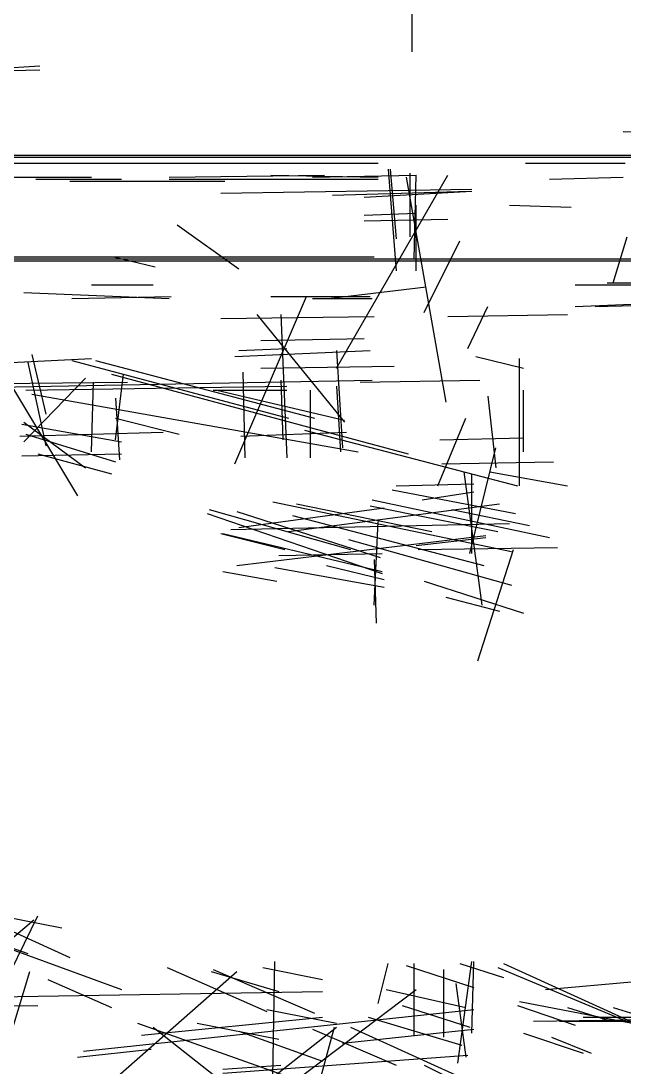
# Model space of a CAD drawing. Header units: metres. Extents: x 0.1 to 46.8, y -33.1 to 0.
# Drawn here: x 38.28 to 41.31, y -20.06 to -14.8 of the extents above; entities that cross this region are included whole.
import ezdxf

# ---------------------------------------------------------------- set-up
doc = ezdxf.new("R2010")
doc.units = ezdxf.units.M
doc.layers.add('Lines', color=7, linetype='Continuous')
doc.layers.add('Walls', color=2, linetype='Continuous')

msp = doc.modelspace()

# ---------------------------------------------------------------- linework, layer by layer
at = {"layer": 'Lines'}
for p, q in [((40.25, -14.96), (40.25, -14.43)), ((37.06, -15.09), (38.38, -15.05)), ((38.06, -15.05), (38.38, -15.03)), ((41.31, -15.36), (41.82, -15.37)), ((35.8, -15.49), (42.71, -15.49)), ((36.47, -15.48), (42.62, -15.48)), ((36.6, -15.52), (40.08, -15.52)), ((40.13, -15.55), (40.17, -16.06)), ((40.14, -15.55), (40.17, -15.9)), ((40.82, -15.52), (41.32, -15.52)), ((38.08, -15.59), (38.64, -15.59)), ((38.36, -15.6), (38.79, -15.6)), ((39.03, -15.59), (39.81, -15.58)), ((39.03, -15.6), (40.08, -15.6)), ((39.54, -15.58), (40.08, -15.59)), ((39.75, -15.59), (40.27, -15.58)), ((39.87, -16.55), (40.43, -15.58)), ((40.22, -15.59), (40.42, -16.72)), ((40.24, -15.89), (40.24, -15.57)), ((40.26, -16), (40.27, -15.58)), ((40.94, -15.6), (41.31, -15.59)), ((38.53, -15.61), (39.31, -15.61)), ((39.29, -15.67), (40.55, -15.65)), ((39.85, -15.68), (40.54, -15.66)), ((40.01, -15.69), (40.55, -15.66)), ((40.27, -16.06), (40.27, -15.73)), ((40.74, -15.73), (41.05, -15.74)), ((40.01, -15.78), (40.27, -15.77)), ((40.01, -15.81), (40.43, -15.8)), ((39.07, -15.83), (39.38, -16.05)), ((40.31, -16.27), (40.49, -15.91)), ((41.26, -16.12), (41.33, -15.89)), ((35.86, -16.01), (42.71, -16.01)), ((36.63, -16), (42.71, -16)), ((37.07, -15.99), (40.06, -15.99)), ((38.75, -15.99), (38.96, -16.04)), ((38.64, -16.13), (38.95, -16.13)), ((41.07, -16.13), (41.59, -16.13)), ((41.23, -16.12), (41.59, -16.12)), ((38.3, -16.17), (39.03, -16.2)), ((39.83, -16.2), (40.32, -16.14)), ((38.54, -16.2), (39.04, -16.19)), ((39.36, -17.03), (39.72, -16.19)), ((39.54, -16.19), (40.04, -16.19)), ((39.75, -16.2), (40.05, -16.2)), ((41.07, -16.24), (41.52, -16.22)), ((41.17, -16.24), (41.53, -16.23)), ((39.29, -16.3), (40.06, -16.29)), ((39.47, -16.28), (39.91, -16.82)), ((39.59, -16.28), (39.62, -17)), ((40.43, -16.29), (41.03, -16.28)), ((40.53, -16.45), (40.63, -16.24)), ((39.49, -16.41), (40.01, -16.4)), ((37.27, -16.57), (38.64, -16.5)), ((38.34, -16.48), (38.41, -16.78)), ((39.36, -16.49), (40.04, -16.46)), ((39.38, -16.46), (39.62, -16.45)), ((39.87, -16.46), (39.9, -16.95)), ((40.57, -16.49), (40.81, -16.55)), ((40.79, -17.14), (40.79, -16.5)), ((38.16, -16.51), (38.57, -17.19)), ((38.32, -16.52), (38.41, -16.94)), ((38.54, -16.51), (39.63, -16.8)), ((38.66, -16.51), (39.76, -16.8)), ((39.49, -16.55), (40.16, -16.54)), ((38.3, -16.92), (38.61, -16.6)), ((38.74, -16.58), (40.23, -16.98)), ((38.76, -16.91), (38.8, -16.58)), ((39.4, -16.57), (39.41, -17)), ((37.79, -16.63), (38.82, -16.62)), ((37.86, -16.65), (40.05, -16.61)), ((38.31, -16.66), (39.62, -16.64)), ((38.64, -16.97), (38.65, -16.62)), ((39.59, -16.61), (39.6, -16.91)), ((39.87, -16.64), (39.89, -16.97)), ((39.99, -16.62), (40.59, -16.61)), ((38.34, -16.68), (39.98, -16.97)), ((38.76, -16.7), (38.78, -17.01)), ((39.25, -16.66), (39.62, -16.66)), ((39.27, -16.66), (39.91, -16.81)), ((39.74, -17), (39.74, -16.66)), ((40.63, -16.69), (40.67, -17.05)), ((40.81, -16.97), (40.81, -16.66)), ((38.76, -16.8), (39.08, -16.88)), ((40.38, -17.14), (40.52, -16.8)), ((38.29, -16.83), (38.79, -16.92)), ((38.3, -16.82), (38.61, -17.05)), ((39.71, -16.86), (40.78, -17.14)), ((38.28, -16.89), (39, -16.87)), ((38.31, -16.88), (38.76, -17.02)), ((39.39, -16.89), (39.92, -16.87)), ((40.39, -16.91), (40.81, -16.9)), ((40.54, -17.48), (40.67, -16.95)), ((38.29, -16.99), (38.79, -16.98)), ((38.37, -16.98), (38.74, -17.08)), ((40.4, -17.03), (40.96, -17.02)), ((40.51, -17.07), (40.6, -17.74)), ((40.64, -17.07), (41.03, -17.14)), ((40.17, -17.14), (40.56, -17.13)), ((40.55, -17.48), (40.55, -17.08)), ((40.15, -17.16), (40.77, -17.28)), ((40.3, -17.21), (40.56, -17.17)), ((39.55, -17.22), (40.75, -17.47)), ((39.63, -17.37), (40.69, -17.23)), ((39.67, -17.23), (40.35, -17.37)), ((40.05, -17.21), (40.94, -17.4)), ((39.22, -17.28), (40.1, -17.58)), ((39.23, -17.26), (39.94, -17.46)), ((39.37, -17.27), (40.09, -17.5)), ((39.38, -17.35), (40.11, -17.25)), ((40.04, -17.24), (40.68, -17.37)), ((40.45, -17.26), (40.84, -17.34)), ((39.34, -17.36), (40.74, -17.33)), ((39.65, -17.29), (40.61, -17.54)), ((40.06, -17.74), (40.08, -17.32)), ((39.29, -17.38), (39.61, -17.46)), ((39.3, -17.38), (40.1, -17.57)), ((39.37, -17.54), (40.62, -17.39)), ((39.93, -17.41), (40.75, -17.64)), ((40.27, -17.44), (40.62, -17.4)), ((39.58, -17.49), (40.1, -17.48)), ((40.28, -17.46), (40.98, -17.45)), ((40.58, -18.02), (40.76, -17.46)), ((39.56, -17.55), (40.11, -17.65)), ((39.82, -17.54), (40.11, -17.61)), ((40.06, -17.51), (40.07, -17.83)), ((39.3, -17.57), (39.57, -17.62)), ((40.31, -17.62), (40.81, -17.78)), ((40.42, -17.7), (40.69, -17.77)), ((38.08, -19.28), (38.49, -19.36)), ((37.84, -19.75), (38.35, -19.32)), ((38.07, -19.3), (38.53, -19.51)), ((38.15, -19.75), (38.37, -19.3)), ((38.04, -19.39), (38.32, -19.49)), ((38.05, -19.4), (38.79, -19.67)), ((39.55, -20.11), (39.56, -19.53)), ((40.08, -19.74), (40.13, -19.54)), ((40.26, -19.9), (40.26, -19.54)), ((40.48, -20.04), (40.55, -19.53)), ((40.49, -19.54), (40.71, -19.61)), ((40.55, -19.89), (40.56, -19.53)), ((40.71, -19.54), (41.5, -19.9)), ((38.24, -19.88), (38.33, -19.58)), ((38.55, -20.3), (39.37, -19.58)), ((39.02, -19.56), (39.52, -19.78)), ((39.24, -19.58), (39.58, -19.68)), ((39.25, -19.57), (39.76, -19.79)), ((39.5, -19.56), (39.8, -19.62)), ((40.22, -19.55), (40.56, -19.66)), ((40.41, -19.91), (40.41, -19.57)), ((40.68, -19.56), (41.35, -19.84)), ((38.42, -19.62), (38.74, -19.76)), ((40.47, -19.64), (40.52, -20.01)), ((40.92, -19.67), (41.37, -19.63)), ((37.96, -19.71), (39.8, -19.68)), ((39.45, -20.29), (40.27, -19.67)), ((40.12, -19.67), (40.52, -19.76)), ((37.65, -19.76), (38.37, -19.75)), ((40.2, -19.75), (40.54, -19.86)), ((40.78, -19.75), (41.07, -19.85)), ((40.79, -19.73), (41.57, -19.88)), ((38.6, -19.98), (40.56, -19.77)), ((38.89, -19.9), (39.8, -19.81)), ((39.52, -19.77), (39.87, -19.84)), ((40.03, -19.81), (40.5, -19.95)), ((41.03, -19.76), (41.25, -19.83)), ((41.11, -19.81), (41.54, -19.81)), ((41.26, -19.76), (41.58, -19.86)), ((38.87, -19.84), (39.8, -20.17)), ((38.95, -19.86), (39.37, -20.19)), ((39.17, -19.84), (39.58, -19.92)), ((39.32, -20.29), (39.87, -19.86)), ((39.77, -20.19), (39.86, -19.86)), ((39.94, -19.86), (40.56, -20.14)), ((40.86, -19.83), (41.53, -19.82)), ((40.99, -19.83), (41.52, -19.83)), ((39.38, -19.88), (39.8, -20.03)), ((39.75, -19.87), (40.17, -20.05)), ((39.9, -19.94), (40.56, -19.87)), ((40.81, -19.89), (41.11, -19.99)), ((40.95, -19.91), (41.15, -19.99)), ((38.57, -20.01), (38.94, -19.97)), ((39.3, -20.09), (40.53, -20)), ((39.3, -20.07), (39.59, -20.05)), ((40.31, -20.05), (40.53, -20.16))]:
    msp.add_line(p, q, dxfattribs=at)
at = {"layer": 'Walls'}
for p, q in [((37.06, -15.09), (38.38, -15.05)), ((37.06, -15.09), (38.38, -15.05)), ((37.06, -15.09), (38.38, -15.05)), ((37.06, -15.09), (38.38, -15.05)), ((37.06, -15.09), (38.38, -15.05)), ((37.06, -15.09), (38.38, -15.05)), ((37.06, -15.09), (38.38, -15.05)), ((37.06, -15.09), (38.38, -15.05)), ((37.06, -15.09), (38.38, -15.05)), ((37.06, -15.09), (38.38, -15.05)), ((37.06, -15.09), (38.38, -15.05)), ((37.06, -15.09), (38.38, -15.05)), ((37.06, -15.09), (38.38, -15.05)), ((37.06, -15.09), (38.38, -15.05)), ((37.06, -15.09), (38.38, -15.05)), ((37.06, -15.09), (38.38, -15.05)), ((37.06, -15.09), (38.38, -15.05)), ((37.06, -15.09), (38.38, -15.05)), ((37.06, -15.09), (38.38, -15.05)), ((37.06, -15.09), (38.38, -15.05)), ((37.06, -15.09), (38.38, -15.05)), ((41.31, -15.36), (41.82, -15.37)), ((41.31, -15.36), (41.82, -15.37)), ((41.31, -15.36), (41.82, -15.37)), ((41.31, -15.36), (41.82, -15.37)), ((41.31, -15.36), (41.82, -15.37)), ((41.31, -15.36), (41.82, -15.37)), ((41.31, -15.36), (41.82, -15.37)), ((41.31, -15.36), (41.82, -15.37)), ((41.31, -15.36), (41.82, -15.37)), ((35.8, -15.49), (42.71, -15.49)), ((35.8, -15.49), (42.71, -15.49)), ((35.8, -15.49), (42.71, -15.49)), ((35.8, -15.49), (42.71, -15.49)), ((35.8, -15.49), (42.71, -15.49)), ((35.8, -15.49), (42.71, -15.49)), ((35.8, -15.49), (42.71, -15.49)), ((35.8, -15.49), (42.71, -15.49)), ((35.8, -15.49), (42.71, -15.49)), ((36.47, -15.48), (42.62, -15.48)), ((36.47, -15.48), (42.62, -15.48)), ((36.47, -15.48), (42.62, -15.48)), ((36.47, -15.48), (42.62, -15.48)), ((36.47, -15.48), (42.62, -15.48)), ((36.47, -15.48), (42.62, -15.48)), ((36.47, -15.48), (42.62, -15.48)), ((36.47, -15.48), (42.62, -15.48)), ((36.47, -15.48), (42.62, -15.48)), ((36.47, -15.48), (42.62, -15.48)), ((36.47, -15.48), (42.62, -15.48)), ((36.6, -15.52), (40.08, -15.52)), ((36.6, -15.52), (40.08, -15.52)), ((36.6, -15.52), (40.08, -15.52)), ((36.6, -15.52), (40.08, -15.52)), ((36.6, -15.52), (40.08, -15.52)), ((36.6, -15.52), (40.08, -15.52)), ((36.6, -15.52), (40.08, -15.52)), ((36.6, -15.52), (40.08, -15.52)), ((40.13, -15.55), (40.17, -16.06)), ((40.82, -15.52), (41.32, -15.52)), ((40.82, -15.52), (41.32, -15.52)), ((40.82, -15.52), (41.32, -15.52)), ((38.08, -15.59), (38.64, -15.59)), ((38.08, -15.59), (38.64, -15.59)), ((38.08, -15.59), (38.64, -15.59)), ((38.08, -15.59), (38.64, -15.59)), ((38.08, -15.59), (38.64, -15.59)), ((39.03, -15.59), (39.81, -15.58)), ((39.03, -15.59), (39.81, -15.58)), ((39.03, -15.59), (39.81, -15.58)), ((39.03, -15.59), (39.81, -15.58)), ((39.03, -15.59), (39.81, -15.58)), ((39.03, -15.59), (39.81, -15.58)), ((39.03, -15.59), (39.81, -15.58)), ((39.03, -15.59), (39.81, -15.58)), ((39.03, -15.59), (39.81, -15.58)), ((39.03, -15.59), (39.81, -15.58)), ((39.03, -15.59), (39.81, -15.58)), ((39.03, -15.6), (40.08, -15.6)), ((39.03, -15.6), (40.08, -15.6)), ((39.03, -15.6), (40.08, -15.6)), ((39.03, -15.6), (40.08, -15.6)), ((39.03, -15.6), (40.08, -15.6)), ((39.03, -15.6), (40.08, -15.6)), ((39.03, -15.6), (40.08, -15.6)), ((39.03, -15.6), (40.08, -15.6)), ((39.03, -15.6), (40.08, -15.6)), ((39.03, -15.6), (40.08, -15.6)), ((39.03, -15.6), (40.08, -15.6)), ((39.54, -15.58), (40.08, -15.59)), ((39.54, -15.58), (40.08, -15.59)), ((39.54, -15.58), (40.08, -15.59)), ((39.54, -15.58), (40.08, -15.59)), ((39.54, -15.58), (40.08, -15.59)), ((39.54, -15.58), (40.08, -15.59)), ((39.54, -15.58), (40.08, -15.59)), ((39.54, -15.58), (40.08, -15.59)), ((39.54, -15.58), (40.08, -15.59)), ((39.54, -15.58), (40.08, -15.59)), ((39.54, -15.58), (40.08, -15.59)), ((39.75, -15.59), (40.27, -15.58)), ((39.75, -15.59), (40.27, -15.58)), ((39.75, -15.59), (40.27, -15.58)), ((39.75, -15.59), (40.27, -15.58)), ((39.75, -15.59), (40.27, -15.58)), ((39.75, -15.59), (40.27, -15.58)), ((39.75, -15.59), (40.27, -15.58)), ((39.75, -15.59), (40.27, -15.58)), ((39.75, -15.59), (40.27, -15.58)), ((39.75, -15.59), (40.27, -15.58)), ((40.22, -15.59), (40.42, -16.72)), ((38.53, -15.61), (39.31, -15.61)), ((38.53, -15.61), (39.31, -15.61)), ((38.53, -15.61), (39.31, -15.61)), ((38.53, -15.61), (39.31, -15.61)), ((38.53, -15.61), (39.31, -15.61)), ((38.53, -15.61), (39.31, -15.61)), ((38.53, -15.61), (39.31, -15.61)), ((38.53, -15.61), (39.31, -15.61)), ((38.53, -15.61), (39.31, -15.61)), ((38.53, -15.61), (39.31, -15.61)), ((39.29, -15.67), (40.55, -15.65)), ((39.29, -15.67), (40.55, -15.65)), ((39.29, -15.67), (40.55, -15.65)), ((39.29, -15.67), (40.55, -15.65)), ((39.29, -15.67), (40.55, -15.65)), ((39.29, -15.67), (40.55, -15.65)), ((39.29, -15.67), (40.55, -15.65)), ((39.29, -15.67), (40.55, -15.65)), ((39.29, -15.67), (40.55, -15.65)), ((39.29, -15.67), (40.55, -15.65)), ((39.29, -15.67), (40.55, -15.65)), ((39.85, -15.68), (40.54, -15.66)), ((39.85, -15.68), (40.54, -15.66)), ((39.85, -15.68), (40.54, -15.66)), ((39.85, -15.68), (40.54, -15.66)), ((39.85, -15.68), (40.54, -15.66)), ((39.85, -15.68), (40.54, -15.66)), ((39.85, -15.68), (40.54, -15.66)), ((39.85, -15.68), (40.54, -15.66)), ((40.01, -15.69), (40.55, -15.66)), ((40.01, -15.69), (40.55, -15.66)), ((40.01, -15.69), (40.55, -15.66)), ((40.01, -15.69), (40.55, -15.66)), ((40.01, -15.69), (40.55, -15.66)), ((40.01, -15.69), (40.55, -15.66)), ((40.01, -15.69), (40.55, -15.66)), ((40.01, -15.69), (40.55, -15.66)), ((35.86, -16.01), (42.71, -16.01)), ((35.86, -16.01), (42.71, -16.01)), ((35.86, -16.01), (42.71, -16.01)), ((35.86, -16.01), (42.71, -16.01)), ((35.86, -16.01), (42.71, -16.01)), ((35.86, -16.01), (42.71, -16.01)), ((35.86, -16.01), (42.71, -16.01)), ((35.86, -16.01), (42.71, -16.01)), ((35.86, -16.01), (42.71, -16.01)), ((35.86, -16.01), (42.71, -16.01)), ((35.86, -16.01), (42.71, -16.01)), ((35.86, -16.01), (42.71, -16.01)), ((35.86, -16.01), (42.71, -16.01)), ((35.86, -16.01), (42.71, -16.01)), ((35.86, -16.01), (42.71, -16.01)), ((35.86, -16.01), (42.71, -16.01)), ((35.86, -16.01), (42.71, -16.01)), ((35.86, -16.01), (42.71, -16.01)), ((36.63, -16), (42.71, -16)), ((36.63, -16), (42.71, -16)), ((36.63, -16), (42.71, -16)), ((36.63, -16), (42.71, -16)), ((36.63, -16), (42.71, -16)), ((36.63, -16), (42.71, -16)), ((36.63, -16), (42.71, -16)), ((36.63, -16), (42.71, -16)), ((36.63, -16), (42.71, -16)), ((36.63, -16), (42.71, -16)), ((36.63, -16), (42.71, -16)), ((36.63, -16), (42.71, -16)), ((36.63, -16), (42.71, -16)), ((36.63, -16), (42.71, -16)), ((36.63, -16), (42.71, -16)), ((37.07, -15.99), (40.06, -15.99)), ((37.07, -15.99), (40.06, -15.99)), ((37.07, -15.99), (40.06, -15.99)), ((37.07, -15.99), (40.06, -15.99)), ((37.07, -15.99), (40.06, -15.99)), ((37.07, -15.99), (40.06, -15.99)), ((37.07, -15.99), (40.06, -15.99)), ((37.07, -15.99), (40.06, -15.99)), ((37.07, -15.99), (40.06, -15.99)), ((41.07, -16.13), (41.59, -16.13)), ((41.07, -16.13), (41.59, -16.13)), ((41.07, -16.13), (41.59, -16.13)), ((41.07, -16.13), (41.59, -16.13)), ((38.3, -16.17), (39.03, -16.2)), ((38.3, -16.17), (39.03, -16.2)), ((38.3, -16.17), (39.03, -16.2)), ((38.3, -16.17), (39.03, -16.2)), ((38.3, -16.17), (39.03, -16.2)), ((38.3, -16.17), (39.03, -16.2)), ((38.3, -16.17), (39.03, -16.2)), ((38.3, -16.17), (39.03, -16.2)), ((38.3, -16.17), (39.03, -16.2)), ((38.3, -16.17), (39.03, -16.2)), ((38.3, -16.17), (39.03, -16.2)), ((38.54, -16.2), (39.04, -16.19)), ((38.54, -16.2), (39.04, -16.19)), ((38.54, -16.2), (39.04, -16.19)), ((38.54, -16.2), (39.04, -16.19)), ((38.54, -16.2), (39.04, -16.19)), ((38.54, -16.2), (39.04, -16.19)), ((38.54, -16.2), (39.04, -16.19)), ((38.54, -16.2), (39.04, -16.19)), ((39.54, -16.19), (40.04, -16.19)), ((39.54, -16.19), (40.04, -16.19)), ((39.54, -16.19), (40.04, -16.19)), ((39.54, -16.19), (40.04, -16.19)), ((39.54, -16.19), (40.04, -16.19)), ((39.54, -16.19), (40.04, -16.19)), ((39.54, -16.19), (40.04, -16.19)), ((39.54, -16.19), (40.04, -16.19)), ((39.54, -16.19), (40.04, -16.19)), ((39.54, -16.19), (40.04, -16.19)), ((39.54, -16.19), (40.04, -16.19)), ((39.54, -16.19), (40.04, -16.19)), ((39.54, -16.19), (40.04, -16.19)), ((39.54, -16.19), (40.04, -16.19)), ((39.54, -16.19), (40.04, -16.19)), ((39.54, -16.19), (40.04, -16.19)), ((39.29, -16.3), (40.06, -16.29)), ((39.29, -16.3), (40.06, -16.29)), ((39.29, -16.3), (40.06, -16.29)), ((39.29, -16.3), (40.06, -16.29)), ((39.29, -16.3), (40.06, -16.29)), ((39.29, -16.3), (40.06, -16.29)), ((39.29, -16.3), (40.06, -16.29)), ((39.29, -16.3), (40.06, -16.29)), ((39.29, -16.3), (40.06, -16.29)), ((39.29, -16.3), (40.06, -16.29)), ((39.29, -16.3), (40.06, -16.29)), ((39.29, -16.3), (40.06, -16.29)), ((39.29, -16.3), (40.06, -16.29)), ((39.29, -16.3), (40.06, -16.29)), ((40.43, -16.29), (41.03, -16.28)), ((40.43, -16.29), (41.03, -16.28)), ((40.43, -16.29), (41.03, -16.28)), ((40.43, -16.29), (41.03, -16.28)), ((39.49, -16.41), (40.01, -16.4)), ((39.49, -16.41), (40.01, -16.4)), ((39.49, -16.41), (40.01, -16.4)), ((39.49, -16.41), (40.01, -16.4)), ((39.49, -16.41), (40.01, -16.4)), ((39.49, -16.41), (40.01, -16.4)), ((39.49, -16.41), (40.01, -16.4)), ((37.27, -16.57), (38.64, -16.5)), ((37.27, -16.57), (38.64, -16.5)), ((37.27, -16.57), (38.64, -16.5)), ((37.27, -16.57), (38.64, -16.5)), ((37.27, -16.57), (38.64, -16.5)), ((37.27, -16.57), (38.64, -16.5)), ((37.27, -16.57), (38.64, -16.5)), ((39.36, -16.49), (40.04, -16.46)), ((39.36, -16.49), (40.04, -16.46)), ((39.36, -16.49), (40.04, -16.46)), ((39.36, -16.49), (40.04, -16.46)), ((39.36, -16.49), (40.04, -16.46)), ((39.36, -16.49), (40.04, -16.46)), ((39.36, -16.49), (40.04, -16.46)), ((39.36, -16.49), (40.04, -16.46)), ((40.79, -17.14), (40.79, -16.5)), ((38.54, -16.51), (39.63, -16.8)), ((38.54, -16.51), (39.63, -16.8)), ((38.54, -16.51), (39.63, -16.8)), ((38.54, -16.51), (39.63, -16.8)), ((38.66, -16.51), (39.76, -16.8)), ((38.66, -16.51), (39.76, -16.8)), ((38.66, -16.51), (39.76, -16.8)), ((38.66, -16.51), (39.76, -16.8)), ((38.66, -16.51), (39.76, -16.8)), ((39.49, -16.55), (40.16, -16.54)), ((39.49, -16.55), (40.16, -16.54)), ((39.49, -16.55), (40.16, -16.54)), ((39.49, -16.55), (40.16, -16.54)), ((39.49, -16.55), (40.16, -16.54)), ((39.49, -16.55), (40.16, -16.54)), ((39.49, -16.55), (40.16, -16.54)), ((39.49, -16.55), (40.16, -16.54)), ((38.74, -16.58), (40.23, -16.98)), ((38.74, -16.58), (40.23, -16.98)), ((38.74, -16.58), (40.23, -16.98)), ((38.74, -16.58), (40.23, -16.98)), ((38.74, -16.58), (40.23, -16.98)), ((38.74, -16.58), (40.23, -16.98)), ((38.74, -16.58), (40.23, -16.98)), ((38.74, -16.58), (40.23, -16.98)), ((38.74, -16.58), (40.23, -16.98)), ((37.79, -16.63), (38.82, -16.62)), ((37.79, -16.63), (38.82, -16.62)), ((37.79, -16.63), (38.82, -16.62)), ((37.79, -16.63), (38.82, -16.62)), ((37.79, -16.63), (38.82, -16.62)), ((37.79, -16.63), (38.82, -16.62)), ((37.79, -16.63), (38.82, -16.62)), ((37.79, -16.63), (38.82, -16.62)), ((37.79, -16.63), (38.82, -16.62)), ((37.86, -16.65), (40.05, -16.61)), ((37.86, -16.65), (40.05, -16.61)), ((37.86, -16.65), (40.05, -16.61)), ((37.86, -16.65), (40.05, -16.61)), ((37.86, -16.65), (40.05, -16.61)), ((37.86, -16.65), (40.05, -16.61)), ((37.86, -16.65), (40.05, -16.61)), ((37.86, -16.65), (40.05, -16.61)), ((37.86, -16.65), (40.05, -16.61)), ((37.86, -16.65), (40.05, -16.61)), ((38.31, -16.66), (39.62, -16.64)), ((38.31, -16.66), (39.62, -16.64)), ((38.31, -16.66), (39.62, -16.64)), ((38.31, -16.66), (39.62, -16.64)), ((38.31, -16.66), (39.62, -16.64)), ((38.31, -16.66), (39.62, -16.64)), ((38.31, -16.66), (39.62, -16.64)), ((38.31, -16.66), (39.62, -16.64)), ((38.31, -16.66), (39.62, -16.64)), ((38.31, -16.66), (39.62, -16.64)), ((39.99, -16.62), (40.59, -16.61)), ((39.99, -16.62), (40.59, -16.61)), ((39.99, -16.62), (40.59, -16.61)), ((39.99, -16.62), (40.59, -16.61)), ((39.99, -16.62), (40.59, -16.61)), ((39.99, -16.62), (40.59, -16.61)), ((39.99, -16.62), (40.59, -16.61)), ((39.99, -16.62), (40.59, -16.61)), ((39.99, -16.62), (40.59, -16.61)), ((39.99, -16.62), (40.59, -16.61)), ((38.34, -16.68), (39.98, -16.97)), ((38.34, -16.68), (39.98, -16.97)), ((38.34, -16.68), (39.98, -16.97)), ((38.34, -16.68), (39.98, -16.97)), ((38.34, -16.68), (39.98, -16.97)), ((38.34, -16.68), (39.98, -16.97)), ((38.34, -16.68), (39.98, -16.97)), ((38.34, -16.68), (39.98, -16.97)), ((39.27, -16.66), (39.91, -16.81)), ((39.27, -16.66), (39.91, -16.81)), ((39.27, -16.66), (39.91, -16.81)), ((39.27, -16.66), (39.91, -16.81)), ((39.27, -16.66), (39.91, -16.81)), ((39.27, -16.66), (39.91, -16.81)), ((39.27, -16.66), (39.91, -16.81)), ((39.27, -16.66), (39.91, -16.81)), ((39.27, -16.66), (39.91, -16.81)), ((38.29, -16.83), (38.79, -16.92)), ((38.29, -16.83), (38.79, -16.92)), ((38.29, -16.83), (38.79, -16.92)), ((38.29, -16.83), (38.79, -16.92)), ((39.71, -16.86), (40.78, -17.14)), ((39.71, -16.86), (40.78, -17.14)), ((39.71, -16.86), (40.78, -17.14)), ((39.71, -16.86), (40.78, -17.14)), ((39.71, -16.86), (40.78, -17.14)), ((39.71, -16.86), (40.78, -17.14)), ((39.71, -16.86), (40.78, -17.14)), ((39.71, -16.86), (40.78, -17.14)), ((39.71, -16.86), (40.78, -17.14)), ((39.71, -16.86), (40.78, -17.14)), ((39.71, -16.86), (40.78, -17.14)), ((39.71, -16.86), (40.78, -17.14)), ((39.71, -16.86), (40.78, -17.14)), ((39.71, -16.86), (40.78, -17.14)), ((39.71, -16.86), (40.78, -17.14)), ((38.28, -16.89), (39, -16.87)), ((38.28, -16.89), (39, -16.87)), ((38.28, -16.89), (39, -16.87)), ((38.28, -16.89), (39, -16.87)), ((38.28, -16.89), (39, -16.87)), ((38.28, -16.89), (39, -16.87)), ((39.39, -16.89), (39.92, -16.87)), ((39.39, -16.89), (39.92, -16.87)), ((39.39, -16.89), (39.92, -16.87)), ((39.39, -16.89), (39.92, -16.87)), ((39.39, -16.89), (39.92, -16.87)), ((39.39, -16.89), (39.92, -16.87)), ((39.39, -16.89), (39.92, -16.87)), ((39.39, -16.89), (39.92, -16.87)), ((39.39, -16.89), (39.92, -16.87)), ((39.39, -16.89), (39.92, -16.87)), ((39.39, -16.89), (39.92, -16.87)), ((39.39, -16.89), (39.92, -16.87)), ((39.39, -16.89), (39.92, -16.87)), ((40.54, -17.48), (40.67, -16.95)), ((38.29, -16.99), (38.79, -16.98)), ((38.29, -16.99), (38.79, -16.98)), ((38.29, -16.99), (38.79, -16.98)), ((38.29, -16.99), (38.79, -16.98)), ((40.4, -17.03), (40.96, -17.02)), ((40.4, -17.03), (40.96, -17.02)), ((40.4, -17.03), (40.96, -17.02)), ((40.4, -17.03), (40.96, -17.02)), ((40.4, -17.03), (40.96, -17.02)), ((40.51, -17.07), (40.6, -17.74)), ((40.15, -17.16), (40.77, -17.28)), ((40.15, -17.16), (40.77, -17.28)), ((40.15, -17.16), (40.77, -17.28)), ((40.15, -17.16), (40.77, -17.28)), ((40.15, -17.16), (40.77, -17.28)), ((40.15, -17.16), (40.77, -17.28)), ((40.15, -17.16), (40.77, -17.28)), ((40.15, -17.16), (40.77, -17.28)), ((39.55, -17.22), (40.75, -17.47)), ((39.55, -17.22), (40.75, -17.47)), ((39.55, -17.22), (40.75, -17.47)), ((39.55, -17.22), (40.75, -17.47)), ((39.55, -17.22), (40.75, -17.47)), ((39.55, -17.22), (40.75, -17.47)), ((39.55, -17.22), (40.75, -17.47)), ((39.55, -17.22), (40.75, -17.47)), ((39.55, -17.22), (40.75, -17.47)), ((39.55, -17.22), (40.75, -17.47)), ((39.55, -17.22), (40.75, -17.47)), ((39.63, -17.37), (40.69, -17.23)), ((39.63, -17.37), (40.69, -17.23)), ((39.63, -17.37), (40.69, -17.23)), ((39.63, -17.37), (40.69, -17.23)), ((39.63, -17.37), (40.69, -17.23)), ((39.63, -17.37), (40.69, -17.23)), ((39.63, -17.37), (40.69, -17.23)), ((39.67, -17.23), (40.35, -17.37)), ((39.67, -17.23), (40.35, -17.37)), ((39.67, -17.23), (40.35, -17.37)), ((39.67, -17.23), (40.35, -17.37)), ((39.67, -17.23), (40.35, -17.37)), ((39.67, -17.23), (40.35, -17.37)), ((39.67, -17.23), (40.35, -17.37)), ((39.67, -17.23), (40.35, -17.37)), ((39.67, -17.23), (40.35, -17.37)), ((39.67, -17.23), (40.35, -17.37)), ((39.67, -17.23), (40.35, -17.37)), ((39.67, -17.23), (40.35, -17.37)), ((39.67, -17.23), (40.35, -17.37)), ((39.67, -17.23), (40.35, -17.37)), ((40.05, -17.21), (40.94, -17.4)), ((40.05, -17.21), (40.94, -17.4)), ((40.05, -17.21), (40.94, -17.4)), ((40.05, -17.21), (40.94, -17.4)), ((40.05, -17.21), (40.94, -17.4)), ((40.05, -17.21), (40.94, -17.4)), ((40.05, -17.21), (40.94, -17.4)), ((40.05, -17.21), (40.94, -17.4)), ((39.22, -17.28), (40.1, -17.58)), ((39.22, -17.28), (40.1, -17.58)), ((39.22, -17.28), (40.1, -17.58)), ((39.22, -17.28), (40.1, -17.58)), ((39.22, -17.28), (40.1, -17.58)), ((39.22, -17.28), (40.1, -17.58)), ((39.22, -17.28), (40.1, -17.58)), ((39.22, -17.28), (40.1, -17.58)), ((39.22, -17.28), (40.1, -17.58)), ((39.22, -17.28), (40.1, -17.58)), ((39.23, -17.26), (39.94, -17.46)), ((39.23, -17.26), (39.94, -17.46)), ((39.23, -17.26), (39.94, -17.46)), ((39.23, -17.26), (39.94, -17.46)), ((39.23, -17.26), (39.94, -17.46)), ((39.23, -17.26), (39.94, -17.46)), ((39.23, -17.26), (39.94, -17.46)), ((39.23, -17.26), (39.94, -17.46)), ((39.23, -17.26), (39.94, -17.46)), ((39.23, -17.26), (39.94, -17.46)), ((39.23, -17.26), (39.94, -17.46)), ((39.23, -17.26), (39.94, -17.46)), ((39.37, -17.27), (40.09, -17.5)), ((39.37, -17.27), (40.09, -17.5)), ((39.37, -17.27), (40.09, -17.5)), ((39.37, -17.27), (40.09, -17.5)), ((39.37, -17.27), (40.09, -17.5)), ((39.37, -17.27), (40.09, -17.5)), ((39.37, -17.27), (40.09, -17.5)), ((39.37, -17.27), (40.09, -17.5)), ((39.37, -17.27), (40.09, -17.5)), ((39.37, -17.27), (40.09, -17.5)), ((39.37, -17.27), (40.09, -17.5)), ((39.37, -17.27), (40.09, -17.5)), ((39.38, -17.35), (40.11, -17.25)), ((39.38, -17.35), (40.11, -17.25)), ((39.38, -17.35), (40.11, -17.25)), ((39.38, -17.35), (40.11, -17.25)), ((39.38, -17.35), (40.11, -17.25)), ((39.38, -17.35), (40.11, -17.25)), ((40.04, -17.24), (40.68, -17.37)), ((40.04, -17.24), (40.68, -17.37)), ((40.04, -17.24), (40.68, -17.37)), ((40.04, -17.24), (40.68, -17.37)), ((40.04, -17.24), (40.68, -17.37)), ((40.04, -17.24), (40.68, -17.37)), ((40.04, -17.24), (40.68, -17.37)), ((40.04, -17.24), (40.68, -17.37)), ((40.04, -17.24), (40.68, -17.37)), ((40.04, -17.24), (40.68, -17.37)), ((40.04, -17.24), (40.68, -17.37)), ((39.34, -17.36), (40.74, -17.33)), ((39.34, -17.36), (40.74, -17.33)), ((39.34, -17.36), (40.74, -17.33)), ((39.34, -17.36), (40.74, -17.33)), ((39.34, -17.36), (40.74, -17.33)), ((39.34, -17.36), (40.74, -17.33)), ((39.65, -17.29), (40.61, -17.54)), ((39.65, -17.29), (40.61, -17.54)), ((39.65, -17.29), (40.61, -17.54)), ((39.65, -17.29), (40.61, -17.54)), ((39.65, -17.29), (40.61, -17.54)), ((39.65, -17.29), (40.61, -17.54)), ((39.65, -17.29), (40.61, -17.54)), ((39.65, -17.29), (40.61, -17.54)), ((39.65, -17.29), (40.61, -17.54)), ((39.65, -17.29), (40.61, -17.54)), ((39.65, -17.29), (40.61, -17.54)), ((39.65, -17.29), (40.61, -17.54)), ((39.3, -17.38), (40.1, -17.57)), ((39.3, -17.38), (40.1, -17.57)), ((39.3, -17.38), (40.1, -17.57)), ((39.3, -17.38), (40.1, -17.57)), ((39.3, -17.38), (40.1, -17.57)), ((39.3, -17.38), (40.1, -17.57)), ((39.3, -17.38), (40.1, -17.57)), ((39.3, -17.38), (40.1, -17.57)), ((39.3, -17.38), (40.1, -17.57)), ((39.3, -17.38), (40.1, -17.57)), ((39.37, -17.54), (40.62, -17.39)), ((39.37, -17.54), (40.62, -17.39)), ((39.37, -17.54), (40.62, -17.39)), ((39.37, -17.54), (40.62, -17.39)), ((39.37, -17.54), (40.62, -17.39)), ((39.93, -17.41), (40.75, -17.64)), ((39.93, -17.41), (40.75, -17.64)), ((39.93, -17.41), (40.75, -17.64)), ((39.93, -17.41), (40.75, -17.64)), ((39.93, -17.41), (40.75, -17.64)), ((39.93, -17.41), (40.75, -17.64)), ((39.93, -17.41), (40.75, -17.64)), ((39.93, -17.41), (40.75, -17.64)), ((39.93, -17.41), (40.75, -17.64)), ((39.93, -17.41), (40.75, -17.64)), ((39.93, -17.41), (40.75, -17.64)), ((39.93, -17.41), (40.75, -17.64)), ((39.93, -17.41), (40.75, -17.64)), ((39.58, -17.49), (40.1, -17.48)), ((39.58, -17.49), (40.1, -17.48)), ((39.58, -17.49), (40.1, -17.48)), ((39.58, -17.49), (40.1, -17.48)), ((39.58, -17.49), (40.1, -17.48)), ((39.58, -17.49), (40.1, -17.48)), ((40.28, -17.46), (40.98, -17.45)), ((40.28, -17.46), (40.98, -17.45)), ((40.28, -17.46), (40.98, -17.45)), ((40.28, -17.46), (40.98, -17.45)), ((40.28, -17.46), (40.98, -17.45)), ((40.58, -18.02), (40.76, -17.46)), ((39.56, -17.55), (40.11, -17.65)), ((39.56, -17.55), (40.11, -17.65)), ((39.56, -17.55), (40.11, -17.65)), ((39.56, -17.55), (40.11, -17.65)), ((39.56, -17.55), (40.11, -17.65)), ((39.56, -17.55), (40.11, -17.65)), ((39.56, -17.55), (40.11, -17.65)), ((39.56, -17.55), (40.11, -17.65)), ((39.56, -17.55), (40.11, -17.65)), ((39.56, -17.55), (40.11, -17.65)), ((39.56, -17.55), (40.11, -17.65)), ((39.56, -17.55), (40.11, -17.65)), ((39.56, -17.55), (40.11, -17.65)), ((40.31, -17.62), (40.81, -17.78)), ((40.31, -17.62), (40.81, -17.78)), ((40.31, -17.62), (40.81, -17.78)), ((40.31, -17.62), (40.81, -17.78)), ((40.31, -17.62), (40.81, -17.78)), ((40.31, -17.62), (40.81, -17.78)), ((40.31, -17.62), (40.81, -17.78)), ((40.31, -17.62), (40.81, -17.78)), ((40.31, -17.62), (40.81, -17.78)), ((38.07, -19.3), (38.53, -19.51)), ((38.05, -19.4), (38.79, -19.67)), ((38.55, -20.3), (39.37, -19.58)), ((39.02, -19.56), (39.52, -19.78)), ((39.02, -19.56), (39.52, -19.78)), ((39.25, -19.57), (39.76, -19.79)), ((39.25, -19.57), (39.76, -19.79)), ((37.96, -19.71), (39.8, -19.68)), ((37.96, -19.71), (39.8, -19.68)), ((39.45, -20.29), (40.27, -19.67)), ((37.65, -19.76), (38.37, -19.75)), ((37.65, -19.76), (38.37, -19.75)), ((37.65, -19.76), (38.37, -19.75)), ((38.6, -19.98), (40.56, -19.77)), ((38.6, -19.98), (40.56, -19.77)), ((38.6, -19.98), (40.56, -19.77)), ((38.6, -19.98), (40.56, -19.77)), ((38.89, -19.9), (39.8, -19.81)), ((38.89, -19.9), (39.8, -19.81)), ((38.89, -19.9), (39.8, -19.81)), ((38.87, -19.84), (39.8, -20.17)), ((38.87, -19.84), (39.8, -20.17)), ((39.32, -20.29), (39.87, -19.86)), ((39.32, -20.29), (39.87, -19.86)), ((39.9, -19.94), (40.56, -19.87)), ((39.9, -19.94), (40.56, -19.87)), ((39.3, -20.09), (40.53, -20)), ((39.3, -20.09), (40.53, -20)), ((39.3, -20.09), (40.53, -20))]:
    msp.add_line(p, q, dxfattribs=at)

doc.saveas('drawing.dxf')
